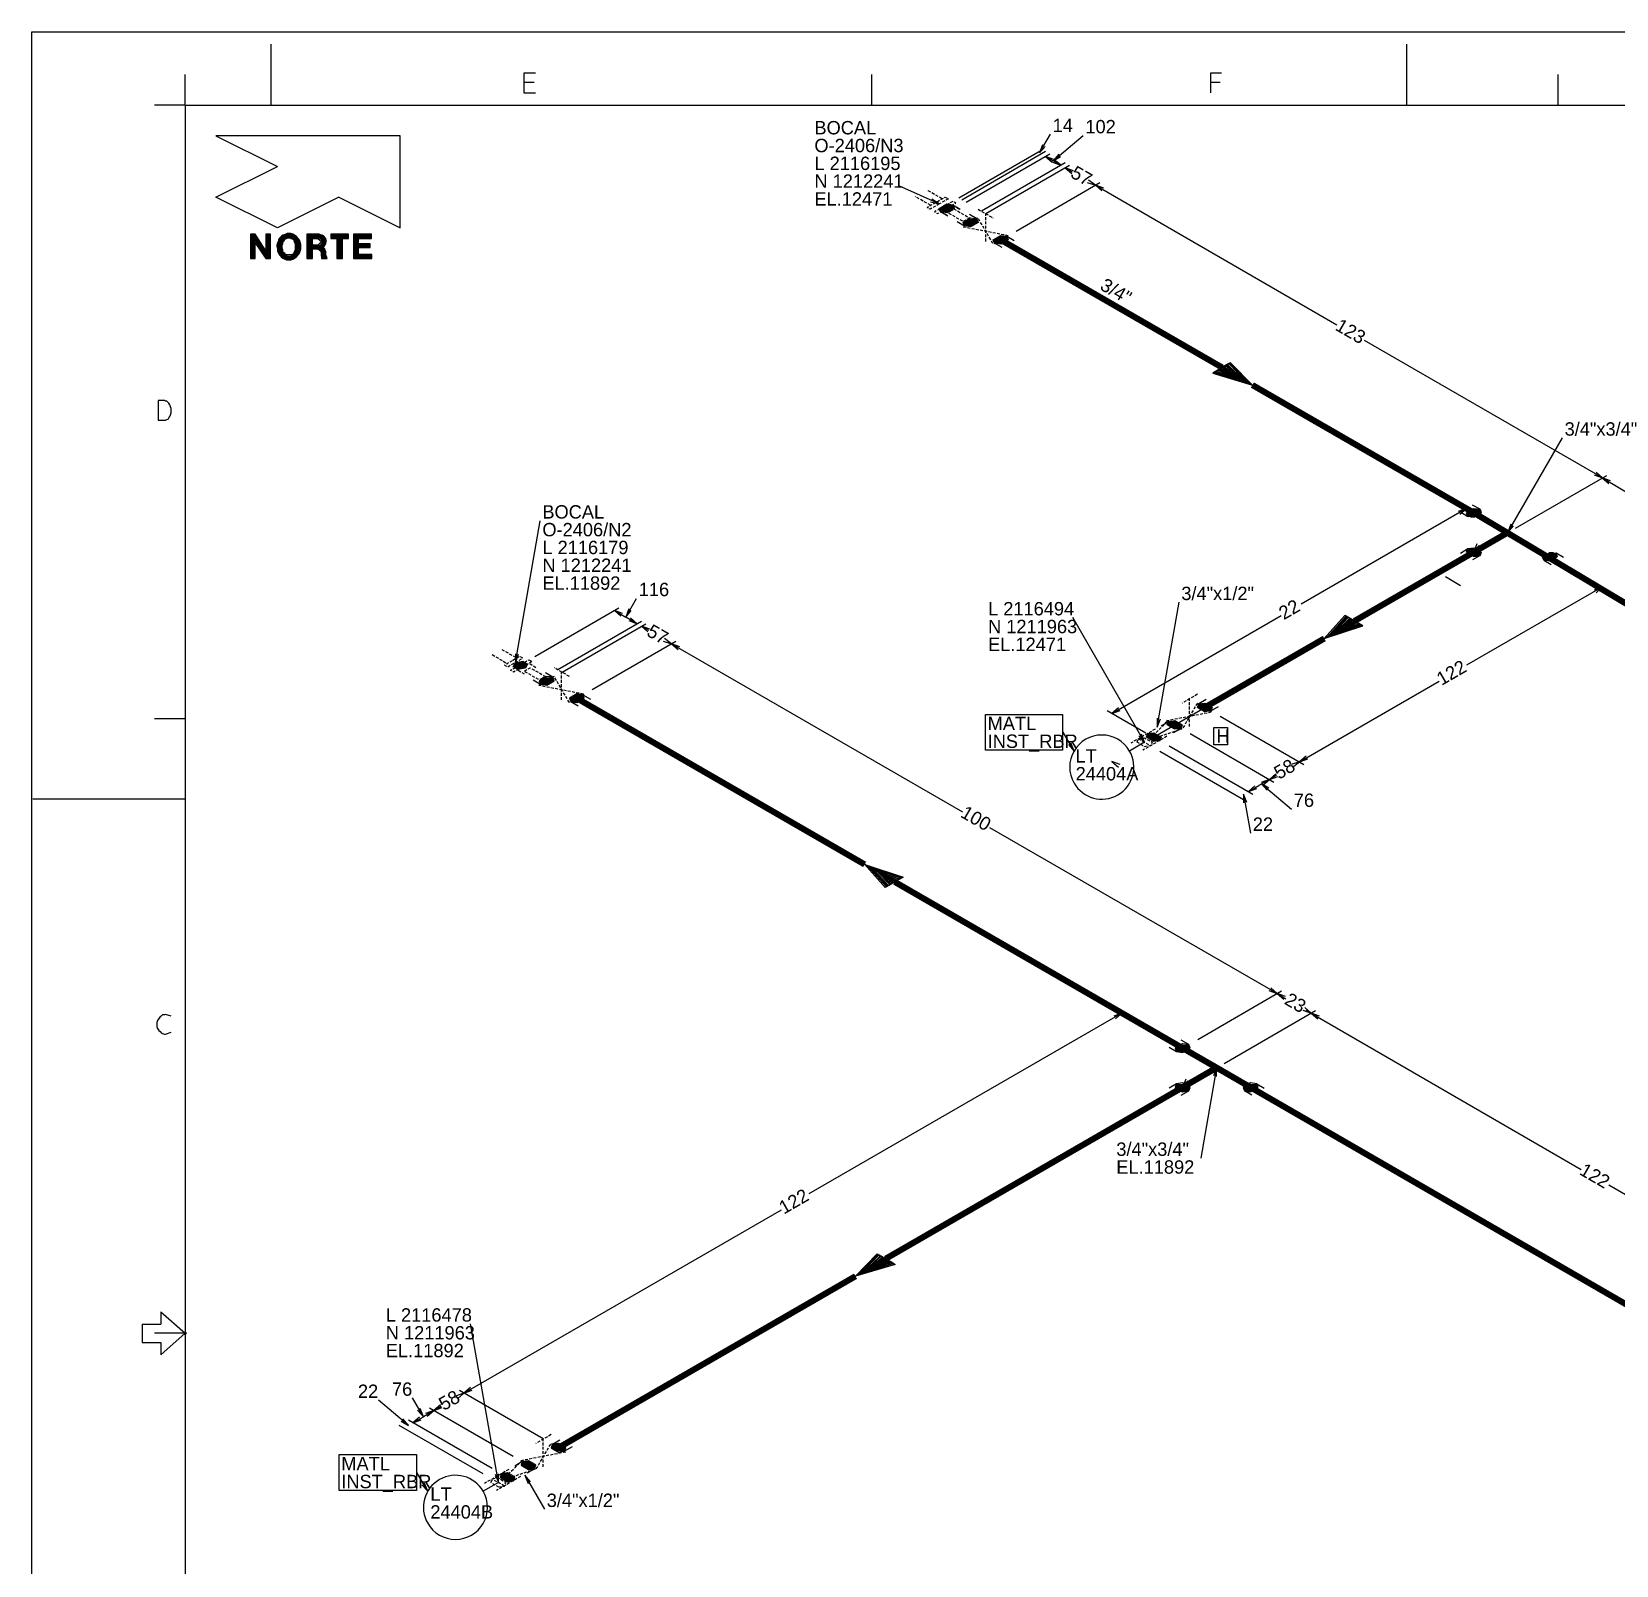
# Model space of a CAD drawing. Extents: x 0 to 597, y 0 to 422.
# Drawn here: x 0 to 258, y 172.1 to 421.7 of the extents above; entities that cross this region are included whole.
import ezdxf

# ---------------------------------------------------------------- set-up
doc = ezdxf.new("R2010")
doc.units = 0
doc.header["$MEASUREMENT"] = 0
doc.linetypes.add('GT100', pattern=[0.7, 0.466667, -0.233333])
doc.linetypes.add('GT101', pattern=[2.1, 1.4, -0.7])
doc.layers.add('GT_1', color=7, linetype='Continuous')
doc.styles.add('HTX1', font='O8116901', dxfattribs={"width": 1.02})

msp = doc.modelspace()

# ---------------------------------------------------------------- linework, layer by layer
at = {"linetype": 'Continuous'}
msp.add_lwpolyline([(0, 421.74), (597.11, 421.74), (597.11, 0), (0, 0)], close=True, dxfattribs=at)
at = {"layer": 'GT_1', "flags": 128}
for points in [[(0, 417.48), (0, 421.74), (4.26, 421.74)], [(39, 409.8), (39, 419.7)], [(223.9, 409.8), (223.9, 419.7)], [(25, 409.8), (25, 414.8)], [(82, 415), (80.1, 415), (80.1, 411.8), (82, 411.8)], [(80.1, 413.5), (81.8, 413.5)], [(136.8, 409.8), (136.8, 414.8)], [(193.7, 415), (191.9, 415), (191.9, 411.8)], [(191.9, 413.5), (193.5, 413.5)], [(248.5, 409.8), (248.5, 414.8)], [(25, 409.8), (20, 409.8)], [(25, 409.8), (25, 10)], [(25, 409.8), (583.8, 409.8)], [(164.08, 402), (165.86, 405.06)], [(60, 404.8), (30, 404.8)], [(30, 404.8), (40, 399.8)], [(60, 389.8), (60, 404.8)], [(150.95, 394.69), (164.58, 402.57)], [(164.58, 403.35), (164.08, 402), (165, 403.07)], [(166.28, 400.72), (171.18, 404.84)], [(151.44, 394.4), (165.07, 402.29)], [(152.15, 393.98), (165.78, 401.86)], [(154.64, 392.56), (168.27, 400.44)], [(155.35, 392.13), (168.98, 400.01)], [(166.42, 400.94), (165.07, 401.43), (166.14, 400.51)], [(165.07, 401.43), (166.28, 400.72)], [(166.21, 400.51), (167.56, 400.01), (166.42, 400.94)], [(167.2, 401.79), (166.28, 400.72), (167.49, 401.43)], [(167.56, 400.01), (166.28, 400.72)], [(30, 394.8), (40, 399.8)], [(169.62, 399.09), (168.27, 399.59), (169.33, 398.67)], [(168.27, 399.59), (169.41, 398.95)], [(171.82, 397.17), (173.17, 396.75), (172.03, 397.6)], [(40, 389.8), (30, 394.8)], [(50, 394.8), (40, 389.8)], [(50, 394.8), (60, 389.8)], [(147.75, 393.7), (141.18, 396.63)], [(160.25, 389.29), (173.88, 397.17)], [(160.25, 389.29), (173.88, 397.17)], [(173.17, 396.75), (172.6, 397.03)], [(174.52, 396.25), (173.17, 396.75), (174.23, 395.82)], [(173.17, 396.75), (212.5, 374.03)], [(146.35, 394.04), (147.75, 393.7), (146.57, 394.49)], [(148.96, 392.27), (147.96, 392.42), (147.75, 392.99), (148.96, 393.7), (149.95, 393.55), (150.16, 392.99), (148.96, 392.27)], [(147.78, 393), (150.16, 393)], [(147.82, 392.8), (149.85, 392.8)], [(147.89, 392.6), (149.51, 392.6)], [(149.17, 391.71), (147.96, 392.42), (149.95, 393.55), (151.16, 392.84)], [(148.08, 392.4), (149.17, 392.4)], [(148.12, 393.2), (150.08, 393.2)], [(148.46, 393.4), (150.01, 393.4)], [(148.8, 393.6), (149.62, 393.6)], [(150.66, 390.86), (151.87, 390.14), (153.86, 391.28), (152.65, 391.99)], [(152.86, 390), (151.87, 390.14), (151.66, 390.71), (152.86, 391.42), (153.86, 391.28), (154.07, 390.71), (152.86, 390)], [(151.7, 390.6), (153.88, 390.6)], [(151.77, 390.4), (153.54, 390.4)], [(151.8, 390.8), (154.04, 390.8)], [(151.85, 390.2), (153.2, 390.2)], [(152.14, 391), (153.96, 391)], [(152.48, 391.2), (153.89, 391.2)], [(36, 384.8), (36.4, 384.8), (36.4, 387.4), (38.1, 384.8), (38.9, 384.8), (38.9, 388.8), (38.1, 388.8), (38.1, 386.1), (36.4, 388.8), (35.6, 388.8), (35.6, 384.8), (36, 384.8)], [(35.6, 388.6), (36.5, 388.6)], [(35.6, 388.4), (36.7, 388.4)], [(35.6, 388.2), (36.8, 388.2)], [(35.6, 388), (36.9, 388)], [(35.6, 387.8), (37, 387.8)], [(35.6, 387.6), (37.2, 387.6)], [(35.6, 387.4), (36.4, 387.4)], [(35.6, 387.2), (36.4, 387.2)], [(35.6, 387), (36.4, 387)], [(36.5, 387.4), (37.3, 387.4)], [(36.6, 387.2), (37.4, 387.2)], [(36.7, 387), (37.5, 387)], [(38.1, 388.6), (38.9, 388.6)], [(38.1, 388.4), (38.9, 388.4)], [(38.1, 388.2), (38.9, 388.2)], [(38.1, 388), (38.9, 388)], [(38.1, 387.8), (38.9, 387.8)], [(38.1, 387.6), (38.9, 387.6)], [(38.1, 387.4), (38.9, 387.4)], [(38.1, 387.2), (38.9, 387.2)], [(38.1, 387), (38.9, 387)], [(40, 386.6), (40, 386.4), (40, 386), (40.2, 385.7), (40.4, 385.4), (40.6, 385.1), (40.9, 384.9), (41.2, 384.7), (41.5, 384.6), (41.9, 384.6), (42.2, 384.6), (42.5, 384.7), (42.8, 384.9), (43.1, 385.1), (43.4, 385.4), (43.6, 385.7), (43.7, 386), (43.8, 386.4), (43.8, 386.8), (43.8, 387.1), (43.7, 387.5), (43.6, 387.8), (43.4, 388.1), (43.1, 388.4), (42.8, 388.6), (42.5, 388.8), (42.2, 388.9), (41.9, 388.9), (41.6, 388.9), (41.4, 388.8), (41.1, 388.7), (40.9, 388.6), (40.7, 388.5), (40.5, 388.3), (40.3, 388.1), (40.2, 387.8), (40.1, 387.6), (40, 387.3), (39.9, 387), (39.9, 386.8), (40, 386.6)], [(39.9, 387), (40.8, 387)], [(40, 387.4), (40.9, 387.4)], [(40, 387.2), (40.9, 387.2)], [(40.1, 387.6), (41, 387.6)], [(40.2, 387.8), (41.1, 387.8)], [(40.3, 388), (41.3, 388)], [(40.4, 388.2), (41.7, 388.2)], [(40.6, 388.4), (43.1, 388.4)], [(40.8, 386.9), (40.8, 387), (40.9, 387.2), (40.9, 387.5), (41.1, 387.7), (41.2, 387.9), (41.3, 388), (41.5, 388.1), (41.7, 388.2), (41.9, 388.2), (42.1, 388.2), (42.2, 388.1), (42.4, 388), (42.6, 387.9), (42.7, 387.7), (42.8, 387.5), (42.9, 387.2), (42.9, 387), (42.9, 386.7), (42.9, 386.5), (42.9, 386.2), (42.8, 386), (42.7, 385.8), (42.6, 385.6), (42.4, 385.5), (42.3, 385.4), (42.1, 385.4), (41.9, 385.4), (41.7, 385.4), (41.5, 385.4), (41.3, 385.5), (41.2, 385.7), (41, 385.8), (40.9, 386), (40.9, 386.2), (40.8, 386.5), (40.8, 386.7), (40.8, 386.9)], [(40.9, 388.6), (42.9, 388.6)], [(41.3, 388.8), (42.5, 388.8)], [(42, 388.2), (43.3, 388.2)], [(42.4, 388), (43.5, 388)], [(42.6, 387.8), (43.6, 387.8)], [(42.7, 387.6), (43.7, 387.6)], [(42.8, 387.4), (43.7, 387.4)], [(42.9, 387.2), (43.8, 387.2)], [(42.9, 387), (43.8, 387)], [(45.3, 384.8), (45.7, 384.8), (45.7, 386.4), (46.3, 386.4), (46.5, 386.4), (46.7, 386.3), (46.9, 386.2), (47, 386), (47.1, 385.8), (47.1, 385.5), (47.2, 384.8), (48.1, 384.8), (47.9, 385.4), (47.9, 385.9), (47.8, 386.2), (47.7, 386.4), (47.6, 386.5), (47.5, 386.6), (47.3, 386.7), (47.5, 386.8), (47.7, 386.9), (47.8, 387.1), (47.9, 387.2), (47.9, 387.5), (48, 387.7), (47.9, 387.9), (47.9, 388.1), (47.8, 388.2), (47.6, 388.4), (47.5, 388.5), (47.3, 388.6), (47, 388.7), (46.8, 388.8), (46.6, 388.8), (44.8, 388.8), (44.8, 384.8), (45.3, 384.8)], [(44.8, 388.6), (47.3, 388.6)], [(44.8, 388.4), (47.6, 388.4)], [(44.8, 388.2), (47.8, 388.2)], [(44.8, 388), (45.7, 388)], [(44.8, 387.8), (45.7, 387.8)], [(44.8, 387.6), (45.7, 387.6)], [(44.8, 387.4), (45.7, 387.4)], [(44.8, 387.2), (45.7, 387.2)], [(44.8, 387), (47.7, 387)], [(46.2, 387), (45.7, 387), (45.7, 388.1), (46.6, 388.1), (47.2, 387.6), (46.6, 387), (46.2, 387)], [(46.9, 388), (47.9, 388)], [(47, 387.2), (47.9, 387.2)], [(47.1, 387.8), (48, 387.8)], [(47.2, 387.6), (48, 387.6)], [(47.2, 387.4), (47.9, 387.4)], [(50.2, 384.8), (50.6, 384.8), (50.6, 388.1), (51.6, 388.1), (51.6, 388.8), (48.7, 388.8), (48.7, 388.1), (49.7, 388.1), (49.7, 384.8), (50.2, 384.8)], [(48.7, 388.6), (51.6, 388.6)], [(48.7, 388.4), (51.6, 388.4)], [(48.7, 388.2), (51.6, 388.2)], [(49.7, 388), (50.6, 388)], [(49.7, 387.8), (50.6, 387.8)], [(49.7, 387.6), (50.6, 387.6)], [(49.7, 387.4), (50.6, 387.4)], [(49.7, 387.2), (50.6, 387.2)], [(49.7, 387), (50.6, 387)], [(53.9, 384.8), (55.4, 384.8), (55.4, 385.5), (53.2, 385.5), (53.2, 386.6), (55.1, 386.6), (55.1, 387.2), (53.2, 387.2), (53.2, 388.1), (55.3, 388.1), (55.3, 388.8), (52.4, 388.8), (52.4, 384.8), (53.9, 384.8)], [(52.4, 388.6), (55.3, 388.6)], [(52.4, 388.4), (55.3, 388.4)], [(52.4, 388.2), (55.3, 388.2)], [(52.4, 388), (53.2, 388)], [(52.4, 387.8), (53.2, 387.8)], [(52.4, 387.6), (53.2, 387.6)], [(52.4, 387.4), (53.2, 387.4)], [(52.4, 387.2), (55.1, 387.2)], [(52.4, 387), (55.1, 387)], [(157.76, 387.16), (156.77, 387.31), (156.55, 387.87), (157.76, 388.58), (158.76, 388.44), (158.97, 387.87), (157.76, 387.16)], [(156.58, 387.8), (158.84, 387.8)], [(156.66, 387.6), (158.5, 387.6)], [(156.73, 387.4), (158.16, 387.4)], [(157.97, 386.6), (156.77, 387.31), (158.76, 388.44), (159.96, 387.73)], [(156.77, 388), (158.92, 388)], [(157.11, 388.2), (158.85, 388.2)], [(157.45, 388.4), (158.77, 388.4)], [(35.6, 386.8), (36.4, 386.8)], [(35.6, 386.6), (36.4, 386.6)], [(35.6, 386.4), (36.4, 386.4)], [(35.6, 386.2), (36.4, 386.2)], [(35.6, 386), (36.4, 386)], [(35.6, 385.8), (36.4, 385.8)], [(35.6, 385.6), (36.4, 385.6)], [(35.6, 385.4), (36.4, 385.4)], [(35.6, 385.2), (36.4, 385.2)], [(35.6, 385), (36.4, 385)], [(35.6, 384.8), (36.4, 384.8)], [(36.8, 386.8), (37.7, 386.8)], [(37, 386.6), (37.8, 386.6)], [(37.1, 386.4), (37.9, 386.4)], [(37.2, 386.2), (38, 386.2)], [(37.3, 386), (38.9, 386)], [(37.5, 385.8), (38.9, 385.8)], [(37.6, 385.6), (38.9, 385.6)], [(37.7, 385.4), (38.9, 385.4)], [(37.8, 385.2), (38.9, 385.2)], [(38, 385), (38.9, 385)], [(38.1, 386.8), (38.9, 386.8)], [(38.1, 386.6), (38.9, 386.6)], [(38.1, 386.4), (38.9, 386.4)], [(38.1, 386.2), (38.9, 386.2)], [(38.1, 384.8), (38.9, 384.8)], [(39.9, 386.8), (40.8, 386.8)], [(39.9, 386.6), (40.8, 386.6)], [(40, 386.4), (40.8, 386.4)], [(40, 386.2), (40.9, 386.2)], [(40, 386), (40.9, 386)], [(40.1, 385.8), (41.1, 385.8)], [(40.2, 385.6), (41.2, 385.6)], [(40.3, 385.4), (41.6, 385.4)], [(40.5, 385.2), (43.2, 385.2)], [(40.7, 385), (43, 385)], [(41.1, 384.8), (42.7, 384.8)], [(42.2, 385.4), (43.4, 385.4)], [(42.5, 385.6), (43.5, 385.6)], [(42.7, 385.8), (43.6, 385.8)], [(42.8, 386), (43.7, 386)], [(42.9, 386.8), (43.8, 386.8)], [(42.9, 386.6), (43.8, 386.6)], [(42.9, 386.4), (43.8, 386.4)], [(42.9, 386.2), (43.8, 386.2)], [(44.8, 386.8), (47.5, 386.8)], [(44.8, 386.6), (47.5, 386.6)], [(44.8, 386.4), (47.7, 386.4)], [(44.8, 386.2), (45.7, 386.2)], [(44.8, 386), (45.7, 386)], [(44.8, 385.8), (45.7, 385.8)], [(44.8, 385.6), (45.7, 385.6)], [(44.8, 385.4), (45.7, 385.4)], [(44.8, 385.2), (45.7, 385.2)], [(44.8, 385), (45.7, 385)], [(44.8, 384.8), (45.7, 384.8)], [(46.8, 386.2), (47.8, 386.2)], [(47, 386), (47.8, 386)], [(47.1, 385.8), (47.9, 385.8)], [(47.1, 385.6), (47.9, 385.6)], [(47.1, 385.4), (47.9, 385.4)], [(47.1, 385.2), (48, 385.2)], [(47.2, 385), (48, 385)], [(47.2, 384.8), (48.1, 384.8)], [(49.7, 386.8), (50.6, 386.8)], [(49.7, 386.6), (50.6, 386.6)], [(49.7, 386.4), (50.6, 386.4)], [(49.7, 386.2), (50.6, 386.2)], [(49.7, 386), (50.6, 386)], [(49.7, 385.8), (50.6, 385.8)], [(49.7, 385.6), (50.6, 385.6)], [(49.7, 385.4), (50.6, 385.4)], [(49.7, 385.2), (50.6, 385.2)], [(49.7, 385), (50.6, 385)], [(49.7, 384.8), (50.6, 384.8)], [(52.4, 386.8), (55.1, 386.8)], [(52.4, 386.6), (55.1, 386.6)], [(52.4, 386.4), (53.2, 386.4)], [(52.4, 386.2), (53.2, 386.2)], [(52.4, 386), (53.2, 386)], [(52.4, 385.8), (53.2, 385.8)], [(52.4, 385.6), (53.2, 385.6)], [(52.4, 385.4), (55.4, 385.4)], [(52.4, 385.2), (55.4, 385.2)], [(52.4, 385), (55.4, 385)], [(52.4, 384.8), (55.4, 384.8)], [(255.74, 349.11), (216.98, 371.47)], [(193.83, 367.07), (192.27, 366.15), (198.73, 364.23), (195.18, 367.85), (192.48, 366.29), (198.23, 364.51), (195.11, 367.78), (192.62, 366.36), (197.73, 364.8), (194.89, 367.71), (192.84, 366.5), (197.24, 365.08), (194.68, 367.57), (193.05, 366.64), (196.81, 365.37), (194.54, 367.5), (193.26, 366.71), (196.39, 365.65), (194.33, 367.35), (193.4, 366.86), (195.89, 365.86), (194.11, 367.21), (193.62, 366.93), (195.46, 366.15), (193.9, 367.14), (193.83, 367.07), (198.73, 364.23)], [(21.7, 358.5), (21.8, 358.5), (22, 358.6), (22.2, 358.7), (22.3, 358.9), (22.5, 359.1), (22.6, 359.4), (22.7, 359.7), (22.7, 360.1), (22.7, 360.4), (22.6, 360.7), (22.5, 361), (22.3, 361.3), (22.2, 361.4), (22, 361.6), (21.8, 361.6), (21.6, 361.7), (20.6, 361.7), (20.6, 358.5), (21.6, 358.5), (21.7, 358.5)], [(240.33, 340.23), (249.21, 355.64)], [(241.54, 340.94), (256.45, 349.53)], [(241.54, 340.94), (256.45, 349.53)], [(254.39, 349.6), (255.74, 349.11), (254.68, 350.03)], [(257.05, 348.64), (255.7, 349.14), (256.77, 348.22)], [(255.74, 349.11), (273.57, 338.52)], [(233.59, 344.14), (206.68, 328.59)], [(232.52, 343.21), (233.59, 344.14), (232.24, 343.64)], [(232.6, 343.57), (233.8, 342.86), (235.79, 344), (234.58, 344.7)], [(239.13, 340.94), (232.81, 344.56)], [(234.8, 342.72), (233.8, 342.86), (233.59, 343.43), (234.8, 344.14), (235.79, 344), (236, 343.43), (234.8, 342.72)], [(233.6, 343.4), (235.96, 343.4)], [(233.67, 343.2), (235.62, 343.2)], [(233.88, 343.6), (235.94, 343.6)], [(234.22, 343.8), (235.86, 343.8)], [(234.56, 344), (235.76, 344)], [(78.74, 319.07), (82.79, 342.15)], [(233.75, 343), (235.28, 343)], [(234.22, 342.8), (234.94, 342.8)], [(240.83, 341.58), (240.33, 340.23), (241.26, 341.3)], [(240.33, 340.23), (182.61, 306.86)], [(235.29, 338.39), (234.8, 337.04), (235.72, 338.1)], [(241.54, 339.52), (256.45, 330.93)], [(232.6, 336.89), (233.8, 337.61), (235.79, 336.47), (234.58, 335.76)], [(233.59, 337.04), (233.8, 337.61), (234.8, 337.75), (236, 337.04), (235.79, 336.47), (234.8, 336.33), (233.59, 337.04)], [(233.65, 337.2), (235.73, 337.2)], [(233.65, 337), (235.99, 337)], [(233.73, 337.4), (235.39, 337.4)], [(233.8, 337.6), (235.05, 337.6)], [(233.99, 336.8), (235.91, 336.8)], [(234.33, 336.6), (235.84, 336.6)], [(234.67, 336.4), (235.31, 336.4)], [(247.17, 336.99), (248.16, 336.85), (248.37, 336.28), (247.17, 335.57), (246.17, 335.71), (245.96, 336.28), (247.17, 336.99)], [(248.36, 336.31), (246.01, 336.31)], [(248.08, 336.11), (246.02, 336.11)], [(247.74, 335.91), (246.1, 335.91)], [(249.37, 336.14), (248.16, 336.85), (246.17, 335.71), (247.38, 335)], [(247.4, 335.71), (246.21, 335.71)], [(248.29, 336.51), (246.35, 336.51)], [(248.21, 336.71), (246.69, 336.71)], [(247.75, 336.91), (247.03, 336.91)], [(232.6, 331.57), (230.18, 332.99)], [(255.74, 331.36), (233.59, 318.65)], [(254.68, 330.43), (255.74, 331.36), (254.39, 330.86)], [(81.93, 320.07), (95.57, 327.95)], [(96.7, 326.46), (98.48, 329.51)], [(97.2, 327.81), (96.7, 326.46), (97.62, 327.52)], [(183.25, 308.57), (186.8, 328.87)], [(85.63, 317.94), (99.26, 325.82)], [(86.34, 317.51), (99.97, 325.39)], [(96.2, 327.03), (94.86, 327.52), (95.92, 326.6)], [(94.86, 327.52), (96.7, 326.46)], [(98.55, 325.39), (96.7, 326.46)], [(97.2, 325.89), (98.55, 325.39), (97.48, 326.32)], [(181.19, 306.08), (169.48, 326.39)], [(175.87, 310.77), (203.41, 326.74)], [(215.34, 325.82), (213.78, 326.74), (210.44, 322.98), (216.69, 325.04), (213.99, 326.6), (210.94, 323.26), (216.62, 325.11), (214.14, 326.53), (211.44, 323.55), (216.41, 325.18), (214.35, 326.39), (211.93, 323.83), (216.19, 325.32), (214.56, 326.25), (212.36, 324.12), (216.05, 325.39), (214.77, 326.17), (212.79, 324.4), (215.84, 325.54), (214.92, 326.03), (213.28, 324.61), (215.63, 325.68), (215.13, 325.96), (213.71, 324.9), (215.41, 325.75), (215.34, 325.82), (210.44, 322.98)], [(91.23, 314.67), (104.87, 322.55)], [(91.23, 314.67), (104.87, 322.55)], [(100.61, 324.47), (99.26, 324.97), (100.32, 324.04)], [(99.26, 324.97), (100.39, 324.33)], [(102.81, 322.55), (104.16, 322.13), (103.02, 322.98)], [(78.74, 320.49), (78.74, 319.07), (79.24, 320.42)], [(104.16, 322.13), (103.59, 322.41)], [(105.51, 321.63), (104.16, 322.13), (105.22, 321.2)], [(104.16, 322.13), (151.51, 294.79)], [(79.16, 317.94), (78.38, 318.36), (78.74, 319.07), (79.95, 319.29), (80.73, 318.79), (80.37, 318.15), (79.16, 317.94)], [(78.4, 318.4), (80.51, 318.4)], [(78.5, 318.6), (80.62, 318.6)], [(78.6, 318.8), (80.71, 318.8)], [(78.68, 318.2), (80.4, 318.2)], [(78.7, 319), (80.4, 319)], [(79.45, 319.2), (80.08, 319.2)], [(81.65, 316.23), (82.86, 315.52), (84.84, 316.66), (83.64, 317.37)], [(82.64, 316.09), (82.86, 315.52), (83.85, 315.38), (85.06, 316.09), (84.84, 316.66), (83.85, 316.8), (82.64, 316.09)], [(82.68, 316), (84.9, 316)], [(82.75, 315.8), (84.56, 315.8)], [(82.83, 316.2), (85.02, 316.2)], [(82.83, 315.6), (84.22, 315.6)], [(83.17, 316.4), (84.94, 316.4)], [(83.51, 316.6), (84.87, 316.6)], [(206.4, 302.89), (229.12, 316.02)], [(87.54, 313.25), (87.76, 312.68), (88.75, 312.54), (89.96, 313.25), (89.74, 313.82), (88.75, 313.96), (87.54, 313.25)], [(87.56, 313.2), (89.87, 313.2)], [(87.64, 313), (89.53, 313)], [(87.71, 312.8), (89.19, 312.8)], [(88.96, 311.97), (87.76, 312.68), (89.74, 313.82), (90.95, 313.11)], [(87.79, 313.4), (89.9, 313.4)], [(88.13, 313.6), (89.83, 313.6)], [(88.34, 312.6), (88.85, 312.6)], [(88.47, 313.8), (89.75, 313.8)], [(189.78, 311.76), (190, 312.33), (190.99, 312.47), (192.2, 311.76), (191.98, 311.19), (190.99, 311.05), (189.78, 311.76)], [(189.95, 312.2), (191.45, 312.2)], [(191.2, 313.04), (190, 312.33), (191.98, 311.19), (193.19, 311.9)], [(190.49, 312.4), (191.11, 312.4)], [(25, 309.9), (20, 309.9)], [(155.28, 310.63), (167.84, 310.63), (167.84, 304.8), (155.28, 304.8), (155.28, 310.63)], [(181.4, 307.57), (175.09, 311.19)], [(176.93, 311.69), (175.87, 310.77), (177.22, 311.26)], [(183.25, 309.99), (183.25, 308.57), (183.75, 309.92)], [(184.88, 308.92), (185.1, 309.49), (186.09, 309.63), (187.3, 308.92), (187.08, 308.35), (186.09, 308.21), (184.88, 308.92)], [(189.8, 311.8), (192.13, 311.8)], [(189.87, 312), (191.79, 312)], [(190.06, 311.6), (192.14, 311.6)], [(190.4, 311.4), (192.06, 311.4)], [(190.74, 311.2), (191.99, 311.2)], [(193.47, 310.34), (207.11, 302.46)], [(193.47, 310.34), (207.11, 302.46)], [(169.69, 304.66), (167.91, 307.71)], [(180.27, 307.15), (181.19, 306.08), (180.69, 307.43)], [(181.48, 306.93), (181.69, 307.5), (182.68, 307.64), (183.89, 306.93), (183.68, 306.37), (182.68, 306.22), (181.48, 306.93)], [(181.5, 307), (183.78, 307)], [(181.58, 307.2), (183.44, 307.2)], [(181.65, 307.4), (183.1, 307.4)], [(183.89, 308.78), (185.1, 309.49), (187.08, 308.35), (185.88, 307.64)], [(184.91, 309), (187.16, 309)], [(184.99, 309.2), (186.82, 309.2)], [(185.06, 309.4), (186.48, 309.4)], [(185.09, 308.8), (187.25, 308.8)], [(185.43, 308.6), (187.18, 308.6)], [(185.77, 308.4), (187.1, 308.4)], [(188.58, 307.5), (202.21, 299.62)], [(188.58, 307.5), (202.21, 299.62)], [(192.48, 308.5), (194.68, 308.5), (194.68, 305.65), (192.48, 305.65), (192.48, 308.5)], [(168.77, 305.73), (169.69, 304.66), (169.19, 306.01)], [(181.19, 306.08), (178.71, 304.66)], [(181.7, 306.8), (183.84, 306.8)], [(182.04, 306.6), (183.76, 306.6)], [(182.38, 306.4), (183.69, 306.4)], [(183.68, 304.66), (197.31, 296.78)], [(185.17, 305.51), (198.8, 297.63)], [(185.17, 305.51), (198.8, 297.63)], [(177.22, 302.46), (175.87, 302.96), (176.93, 302.03)], [(205.26, 302.03), (206.4, 302.89), (205.05, 302.46)], [(206.4, 302.89), (205.83, 302.6)], [(207.46, 303.81), (206.4, 302.89), (207.75, 303.38)], [(201.5, 300.05), (199.79, 299.05)], [(200.43, 299.12), (201.5, 300.05), (200.15, 299.55)], [(201.43, 298.63), (200.22, 299.34), (201.14, 298.27)], [(200.22, 299.34), (205.12, 295.22)], [(202.56, 300.97), (201.5, 300.05), (202.85, 300.54)], [(201.5, 300.05), (202.63, 300.76)], [(0.2, 296.9), (25, 296.9)], [(197.81, 296.28), (197.31, 297.63), (197.31, 296.21)], [(197.31, 297.63), (198.44, 291.31)], [(198.09, 298.06), (199.79, 299.05)], [(199.15, 298.98), (198.09, 298.06), (199.44, 298.56)], [(202.78, 265.19), (155.99, 292.17)], [(140.51, 283.36), (138.95, 282.44), (135.61, 286.2), (141.86, 284.14), (139.16, 282.58), (136.11, 285.92), (141.79, 284.07), (139.3, 282.65), (136.6, 285.63), (141.57, 284), (139.51, 282.79), (137.1, 285.35), (141.36, 283.86), (139.73, 282.94), (137.53, 285.14), (141.22, 283.79), (139.94, 283.01), (137.95, 284.85), (141.01, 283.64), (140.08, 283.15), (138.45, 284.57), (140.79, 283.5), (140.3, 283.22), (138.88, 284.28), (140.58, 283.43), (140.51, 283.36), (135.61, 286.2)], [(201.43, 265.68), (202.78, 265.19), (201.71, 266.11)], [(189.85, 257.73), (203.49, 265.61)], [(189.85, 257.73), (203.49, 265.61)], [(204.12, 264.69), (202.78, 265.19), (203.84, 264.26)], [(202.78, 265.19), (204.2, 264.33)], [(22.7, 261.5), (21.8, 261.8), (21.6, 261.7), (21.3, 261.7), (21.1, 261.5), (20.9, 261.4), (20.7, 261.1), (20.5, 260.8), (20.4, 260.5), (20.4, 260.2), (20.4, 259.8), (20.5, 259.5), (20.7, 259.2), (20.9, 259), (21.1, 258.8), (21.3, 258.7), (21.6, 258.6), (21.8, 258.6), (22.7, 258.9)], [(177.5, 261.99), (126.52, 232.6)], [(176.43, 261.07), (177.5, 261.99), (176.15, 261.49)], [(191.7, 253.82), (176.79, 262.42)], [(194.11, 253.82), (209.02, 262.42)], [(194.11, 253.82), (209.02, 262.42)], [(206.96, 262.49), (208.31, 261.99), (207.25, 262.91)], [(208.31, 261.99), (207.46, 262.49)], [(209.66, 261.49), (208.31, 261.99), (209.38, 261.07)], [(208.31, 261.99), (252.26, 236.57)], [(185.17, 256.45), (186.37, 255.74), (188.36, 256.88), (187.16, 257.59)], [(186.16, 256.31), (186.37, 255.74), (187.37, 255.6), (188.58, 256.31), (188.36, 256.88), (187.37, 257.02), (186.16, 256.31)], [(186.2, 256.2), (188.39, 256.2)], [(186.28, 256), (188.05, 256)], [(186.31, 256.4), (188.54, 256.4)], [(186.35, 255.8), (187.71, 255.8)], [(186.65, 256.6), (188.47, 256.6)], [(186.99, 256.8), (188.39, 256.8)], [(192.91, 253.12), (190.35, 238.42)], [(192.91, 251.7), (192.91, 253.12), (192.41, 251.77)], [(187.16, 248.64), (188.36, 249.35), (186.37, 250.49), (185.17, 249.78)], [(187.37, 249.21), (188.36, 249.35), (188.58, 249.92), (187.37, 250.63), (186.37, 250.49), (186.16, 249.92), (187.37, 249.21)], [(186.34, 250.4), (187.76, 250.4)], [(187.87, 251.27), (187.37, 249.92), (188.29, 250.99)], [(197.24, 249.92), (197.45, 249.35), (198.44, 249.21), (199.65, 249.92), (199.44, 250.49), (198.44, 250.63), (197.24, 249.92)], [(198.66, 248.64), (197.45, 249.35), (199.44, 250.49), (200.65, 249.78)], [(198.05, 250.4), (199.47, 250.4)], [(186.19, 250), (188.44, 250)], [(186.27, 250.2), (188.1, 250.2)], [(186.37, 249.8), (188.53, 249.8)], [(186.71, 249.6), (188.46, 249.6)], [(187.05, 249.4), (188.38, 249.4)], [(197.28, 249.8), (199.45, 249.8)], [(197.36, 249.6), (199.11, 249.6)], [(197.37, 250), (199.62, 250)], [(197.43, 249.4), (198.77, 249.4)], [(197.71, 250.2), (199.55, 250.2)], [(308.14, 204.26), (256.74, 234.02)], [(70.36, 200.15), (122.05, 229.97)], [(139.02, 222.02), (140.58, 221.09), (134.12, 219.18), (137.67, 222.8), (140.37, 221.24), (134.62, 219.46), (137.74, 222.73), (140.22, 221.31), (135.11, 219.75), (137.95, 222.66), (140.01, 221.45), (135.61, 220.03), (138.17, 222.51), (139.8, 221.59), (136.04, 220.31), (138.31, 222.44), (139.59, 221.66), (136.46, 220.6), (138.52, 222.3), (139.44, 221.8), (136.96, 220.81), (138.73, 222.16), (139.23, 221.88), (137.38, 221.09), (138.95, 222.09), (139.02, 222.02), (134.12, 219.18)], [(21, 213.4), (21, 211.4)], [(21, 213.4), (25, 209.9)], [(18, 211.4), (18, 208.4), (21, 208.4), (21, 206.4), (25, 209.9)], [(18, 211.4), (21, 211.4)], [(25, 209.9), (20, 209.9)], [(24.9, 210), (25, 210.1), (25.2, 209.9), (25, 209.7), (24.8, 209.9), (24.9, 210)], [(25, 210), (25.1, 209.9), (25, 209.8), (24.9, 209.9), (25, 210)], [(75.97, 185.59), (71.43, 211.44)], [(61.34, 194.89), (56.44, 199.01)], [(63.76, 196.32), (61.98, 199.37)], [(69.3, 199.23), (70.36, 200.15), (69.01, 199.65)], [(83.28, 192.69), (69.65, 200.57)], [(83.28, 192.69), (69.65, 200.57)], [(70.36, 200.15), (69.86, 199.87)], [(71.43, 201.07), (70.36, 200.15), (71.71, 200.65)], [(62.05, 195.32), (63.76, 196.32)], [(63.12, 196.24), (62.05, 195.32), (63.4, 195.82)], [(62.83, 197.38), (63.76, 196.32), (63.26, 197.66)], [(65.46, 197.31), (63.76, 196.32)], [(64.4, 196.39), (65.46, 197.31), (64.11, 196.81)], [(78.38, 189.85), (64.75, 197.73)], [(78.38, 189.85), (64.75, 197.73)], [(66.53, 198.23), (65.46, 197.31), (66.81, 197.81)], [(65.46, 197.31), (66.67, 198.02)], [(73.48, 187.01), (59.85, 194.89)], [(60.14, 195.6), (61.34, 194.89), (60.42, 195.96)], [(74.98, 187.87), (61.34, 195.75)], [(74.98, 187.87), (61.34, 195.75)], [(85.77, 190.56), (86.76, 190.71), (86.97, 191.27), (85.77, 191.98), (84.77, 191.84), (84.56, 191.27), (85.77, 190.56)], [(84.61, 191.4), (86.76, 191.4)], [(84.68, 191.6), (86.42, 191.6)], [(84.69, 191.2), (86.95, 191.2)], [(84.76, 191.8), (86.08, 191.8)], [(87.97, 191.42), (86.76, 190.71), (84.77, 191.84), (85.98, 192.55)], [(85.03, 191), (86.87, 191)], [(50.05, 190.14), (62.62, 190.14), (62.62, 184.32), (50.05, 184.32), (50.05, 190.14)], [(80.66, 187.16), (81.86, 187.87), (79.87, 189), (78.67, 188.29)], [(80.87, 187.72), (81.86, 187.87), (82.08, 188.43), (80.87, 189.14), (79.87, 189), (79.66, 188.43), (80.87, 187.72)], [(79.72, 188.6), (81.79, 188.6)], [(79.72, 188.4), (82.06, 188.4)], [(79.8, 188.8), (81.45, 188.8)], [(79.87, 189), (81.11, 189)], [(85.37, 190.8), (86.8, 190.8)], [(64.47, 184.17), (62.69, 187.23)], [(75.47, 186.94), (75.97, 185.59), (75.97, 187.01)], [(77.46, 185.74), (78.45, 185.88), (78.67, 186.45), (77.46, 187.16), (76.47, 187.01), (76.25, 186.45), (77.46, 185.74)], [(76.31, 186.6), (78.41, 186.6)], [(76.33, 186.4), (78.65, 186.4)], [(76.39, 186.8), (78.07, 186.8)], [(76.46, 187), (77.73, 187)], [(76.67, 186.2), (78.58, 186.2)], [(77.01, 186), (78.5, 186)], [(77.35, 185.8), (77.91, 185.8)], [(80.06, 188.2), (81.99, 188.2)], [(81.22, 185.74), (80.3, 186.8), (80.8, 185.45)], [(80.3, 186.8), (83.5, 181.26)], [(80.4, 188), (81.91, 188)], [(80.74, 187.8), (81.4, 187.8)], [(63.54, 185.24), (64.47, 184.17), (63.97, 185.52)], [(75.97, 185.59), (73.48, 184.17)]]:
    msp.add_lwpolyline(points, dxfattribs=at)
at = {"layer": 'GT_1', "linetype": 'GT100', "flags": 128}
for points in [[(146.33, 393.48), (143.85, 394.9)], [(148.18, 394.55), (145.76, 395.97)], [(147.75, 393.7), (146.26, 392.84), (145.76, 393.13), (148.74, 394.83), (149.24, 394.55), (147.75, 393.7)], [(148.46, 393.27), (146.97, 392.42), (147.47, 392.13), (150.45, 393.84), (149.95, 394.12), (148.46, 393.27)], [(148.03, 392.42), (149.24, 391.78)], [(149.67, 392.56), (149.17, 392.27), (151.66, 390.86), (152.65, 391.42), (150.16, 392.84), (149.67, 392.56)], [(149.95, 393.55), (151.09, 392.84)], [(154.07, 392.84), (156.55, 391.42)], [(155.35, 387.59), (155.35, 392.13)], [(152.86, 390.71), (151.66, 390), (159.04, 388.58), (156.55, 387.16), (154.07, 391.42), (152.86, 390.71)], [(74.98, 320.35), (77.46, 318.86)], [(76.54, 321.2), (79.02, 319.78)], [(78.24, 319.36), (76.96, 318.65), (77.46, 318.36), (79.95, 319.78), (79.45, 320.07), (78.24, 319.36)], [(79.95, 318.36), (78.45, 317.51), (77.96, 317.8), (80.94, 319.5), (81.44, 319.22), (79.95, 318.36)], [(80.23, 317.16), (79.02, 317.87)], [(83.14, 316.52), (82.64, 316.23), (80.16, 317.65), (81.15, 318.22), (83.64, 316.8), (83.14, 316.52)], [(82.08, 318.22), (80.94, 318.93)], [(87.54, 316.8), (85.06, 318.22)], [(86.26, 312.97), (86.26, 317.51)], [(88.75, 313.25), (87.54, 312.54), (85.06, 316.8), (82.57, 315.38), (89.96, 313.96), (88.75, 313.25)], [(190.99, 311.76), (189.78, 312.47), (187.3, 308.21), (184.81, 309.63), (192.2, 311.05), (190.99, 311.76)], [(189.78, 313.89), (187.3, 312.47)], [(188.5, 308.64), (188.5, 313.18)], [(182.9, 308.21), (178.92, 305.94)], [(184.81, 307.07), (180.91, 304.8)], [(181.69, 307.5), (183.68, 306.37)], [(186.09, 308.92), (184.95, 309.56), (182.4, 307.07), (182.9, 306.79), (187.23, 308.28), (186.09, 308.92)], [(179.98, 306.08), (180.2, 306.65), (181.19, 306.79), (182.4, 306.08), (182.19, 305.51), (181.19, 305.37), (179.98, 306.08)], [(180.2, 306.65), (182.19, 305.51)], [(85.77, 191.27), (86.97, 190.56), (79.59, 189.14), (82.08, 187.72), (84.56, 191.98), (85.77, 191.27)], [(84.56, 193.4), (82.08, 191.98)], [(83.28, 188.15), (83.28, 192.69)], [(80.87, 188.43), (82, 187.79), (77.67, 186.3), (77.18, 186.59), (79.73, 189.07), (80.87, 188.43)], [(77.67, 187.72), (73.7, 185.45)], [(75.97, 184.88), (76.96, 185.03), (77.18, 185.59), (75.97, 186.3), (74.98, 186.16), (74.76, 185.59), (75.97, 184.88)], [(76.96, 185.03), (74.98, 186.16)], [(79.59, 186.59), (75.69, 184.32)], [(78.45, 185.88), (76.47, 187.01)]]:
    msp.add_lwpolyline(points, dxfattribs=at)
at = {"layer": 'GT_1', "linetype": 'GT101', "const_width": 1, "flags": 128}
for points in [[(157.76, 387.87), (193.83, 367.07)], [(198.73, 364.23), (234.8, 343.43)], [(234.8, 343.43), (284.51, 313.76)], [(240.33, 340.23), (234.8, 337.04)], [(234.8, 337.04), (215.34, 325.82)], [(210.44, 322.98), (190.99, 311.76)], [(135.61, 286.2), (88.75, 313.25)], [(187.37, 256.31), (140.51, 283.36)], [(192.91, 253.12), (187.37, 256.31)], [(192.91, 253.12), (187.37, 249.92)], [(198.44, 249.92), (192.91, 253.12)], [(187.37, 249.92), (139.02, 222.02)], [(284.71, 200.08), (198.44, 249.92)], [(134.12, 219.18), (85.77, 191.27)]]:
    msp.add_lwpolyline(points, dxfattribs=at)
at = {"layer": 'GT_1', "flags": 128}
for points in [[(178.73, 304.66, 1), (169.69, 299.44, 1), (178.73, 304.66)], [(73.51, 184.17, 1), (64.47, 178.96, 1), (73.51, 184.17)]]:
    msp.add_lwpolyline(points, format="xyb", dxfattribs=at)

# ---------------------------------------------------------------- texts
at = {"layer": 'GT_1', "style": 'HTX1', "width": 1.02}
for s, height, p in [('BOCAL', 2.174, (127.43, 405.03)), ('14', 2.174, (166.21, 405.41)), ('102', 2.174, (171.54, 405.2)), ('O-2406/N3', 2.174, (127.43, 402.13)), ('L 2116195', 2.174, (127.43, 399.23)), ('N 1212241', 2.174, (127.43, 396.33)), ('EL.12471', 2.174, (127.43, 393.43)), ('3/4"x3/4"', 2.174, (249.56, 355.99)), ('BOCAL', 2.174, (83.14, 342.5)), ('O-2406/N2', 2.174, (83.14, 339.61)), ('L 2116179', 2.174, (83.14, 336.71)), ('N 1212241', 2.174, (83.14, 333.81)), ('EL.11892', 2.174, (83.14, 330.91)), ('116', 2.174, (98.83, 329.87)), ('3/4"x1/2"', 2.174, (187.16, 329.23)), ('L 2116494', 2.174, (155.7, 326.74)), ('N 1211963', 2.174, (155.7, 323.84)), ('EL.12471', 2.174, (155.7, 320.94)), ('MATL', 2.174, (155.63, 308.07)), ('INST_RBR', 2.174, (155.63, 305.17)), ('H', 2.17, (192.87, 306)), ('LT', 2.174, (169.95, 302.78)), ('24404A', 2.174, (169.95, 299.88)), ('76', 2.174, (205.47, 295.57)), ('22', 2.174, (198.8, 291.67)), ('3/4"x3/4"', 2.174, (176.58, 238.77)), ('EL.11892', 2.174, (176.58, 235.87)), ('L 2116478', 2.174, (57.65, 211.79)), ('N 1211963', 2.174, (57.65, 208.89)), ('EL.11892', 2.174, (57.65, 206)), ('22', 2.174, (53.11, 199.37)), ('76', 2.174, (58.65, 199.72)), ('MATL', 2.174, (50.41, 187.58)), ('INST_RBR', 2.174, (50.41, 184.68)), ('LT', 2.174, (64.9, 182.63)), ('3/4"x1/2"', 2.174, (83.85, 181.62)), ('24404B', 2.174, (64.9, 179.73))]:
    msp.add_text(s, height=height, dxfattribs=at).set_placement(p)
for s, rotation, p in [('57', -30, (168.96, 398.16)), ('3/4"', -30, (173.76, 379.88)), ('123', -30, (212.05, 373.29)), ('22', 30, (203.85, 325.95)), ('57', -30, (99.95, 323.54)), ('122', 30, (229.53, 315.25)), ('58', 30, (203.06, 299.97)), ('100', -30, (151.06, 294.02)), ('23', -30, (203.78, 263.58)), ('122', -30, (251.81, 235.84)), ('122', 30, (122.46, 229.2)), ('58', 30, (67.09, 197.23))]:
    msp.add_text(s, height=2.174, rotation=rotation, dxfattribs=at).set_placement(p)

doc.saveas('drawing.dxf')
